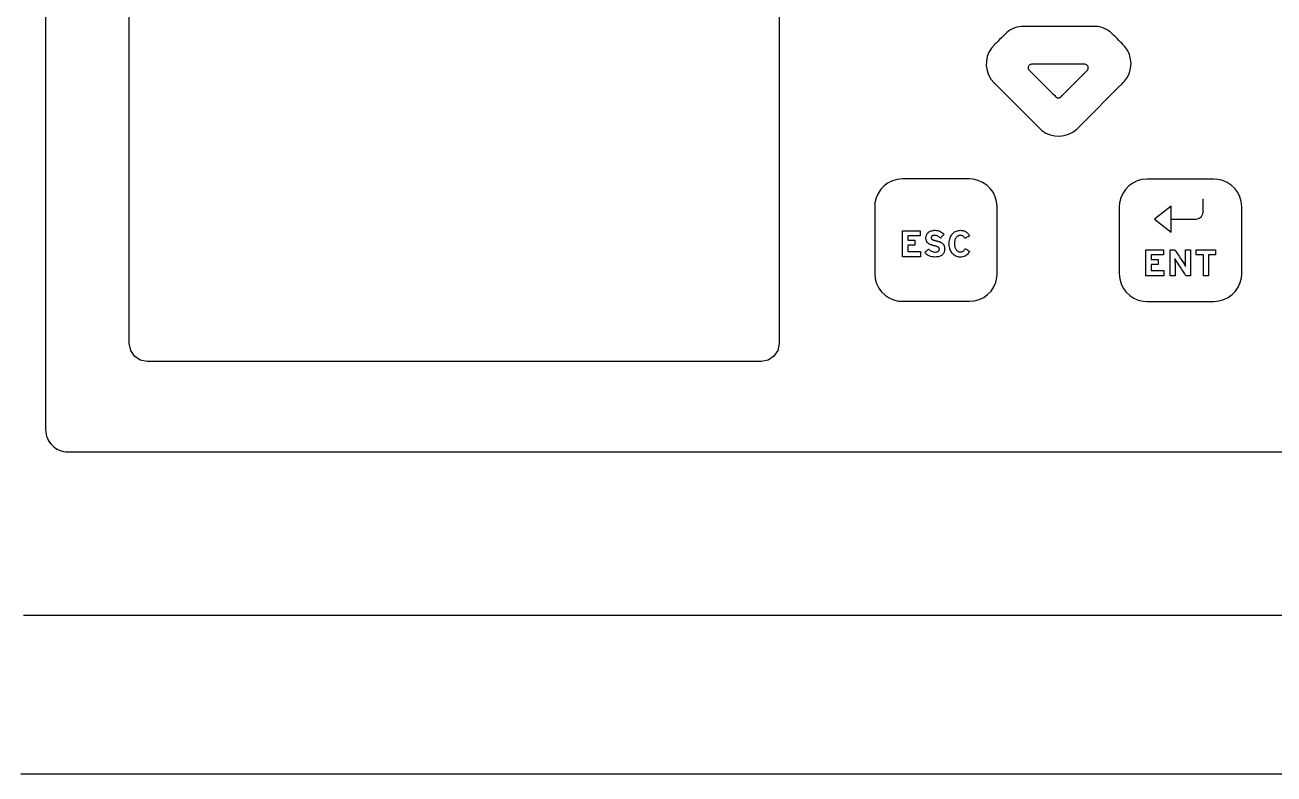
# Model space of a CAD drawing. Extents: x 1 to 47.7, y 0.2 to 33.3.
# Drawn here: x 5.86 to 11.47, y 9.35 to 12.72 of the extents above; entities that cross this region are included whole.
import ezdxf

# ---------------------------------------------------------------- set-up
doc = ezdxf.new("R2010")
doc.units = 0
doc.header["$MEASUREMENT"] = 0
for name, color, linetype in [('3_1__HORIZONTAL_RACK_MOUNT', 7, 'CONTINUOUS'), ('3_2__HORIZONTAL_PANEL_MOUN', 7, 'CONTINUOUS'), ('4_0_____DWG', 7, 'CONTINUOUS')]:
    doc.layers.add(name, color=color, linetype=linetype)

msp = doc.modelspace()

# ---------------------------------------------------------------- linework, layer by layer
at = {"layer": '3_1__HORIZONTAL_RACK_MOUNT'}
msp.add_lwpolyline([(5.8483, 10.0636), (5.9216, 10.0636), (5.9957, 10.0636), (6.0706, 10.0636), (6.1463, 10.0636), (6.2228, 10.0636), (6.3001, 10.0636), (6.3781, 10.0636), (6.457, 10.0636), (6.5365, 10.0636), (6.6168, 10.0636), (6.6978, 10.0636), (6.7795, 10.0636), (6.8619, 10.0636), (6.945, 10.0636), (7.0288, 10.0636), (7.1132, 10.0636), (7.1982, 10.0636), (7.2839, 10.0636), (7.3702, 10.0636), (7.4571, 10.0636), (7.5446, 10.0636), (7.6327, 10.0636), (7.7214, 10.0636), (7.8106, 10.0636), (7.9907, 10.0636), (8.1728, 10.0636), (8.3569, 10.0636), (8.5429, 10.0636), (8.7307, 10.0636), (8.9202, 10.0636), (9.1113, 10.0636), (9.3038, 10.0636), (9.4977, 10.0636), (9.693, 10.0636), (9.8894, 10.0636), (10.0869, 10.0636), (10.2854, 10.0636), (10.4847, 10.0636), (10.6849, 10.0636), (10.8858, 10.0636), (11.2892, 10.0636), (11.6942, 10.0636)], dxfattribs=at)
at = {"layer": '3_2__HORIZONTAL_PANEL_MOUN'}
msp.add_lwpolyline([(11.6431, 9.35), (11.1871, 9.35), (10.9597, 9.35), (10.7329, 9.35), (10.5068, 9.35), (10.2814, 9.35), (10.0569, 9.35), (9.8334, 9.35), (9.6111, 9.35), (9.39, 9.35), (9.1702, 9.35), (8.9518, 9.35), (8.735, 9.35), (8.5199, 9.35), (8.3066, 9.35), (8.2006, 9.35), (8.0952, 9.35), (7.9902, 9.35), (7.8858, 9.35), (7.7818, 9.35), (7.6785, 9.35), (7.5756, 9.35), (7.4734, 9.35), (7.3717, 9.35), (7.2707, 9.35), (7.1702, 9.35), (7.0704, 9.35), (6.9712, 9.35), (6.8727, 9.35), (6.7749, 9.35), (6.6777, 9.35), (6.5812, 9.35), (6.4855, 9.35), (6.3904, 9.35), (6.2961, 9.35), (6.2026, 9.35), (6.1098, 9.35), (6.0178, 9.35), (5.9266, 9.35), (5.8362, 9.35)], dxfattribs=at)
at = {"layer": '4_0_____DWG'}
for points in [[(9.2442, 12.9224), (9.2442, 12.665), (9.2442, 12.4076), (9.2442, 12.1583), (9.2442, 12.0392), (9.2442, 11.9252), (9.2442, 11.8172), (9.2442, 11.7163), (9.2442, 11.6235), (9.2442, 11.5397), (9.2442, 11.4661), (9.2442, 11.4036), (9.2442, 11.3533), (9.2442, 11.3329), (9.2442, 11.316), (9.2442, 11.3027), (9.2442, 11.293), (9.2442, 11.287), (9.2442, 11.285), (9.2442, 11.285), (9.2379, 11.2539), (9.2207, 11.2285), (9.1953, 11.2113), (9.1642, 11.205), (9.1622, 11.205), (9.1562, 11.205), (9.1465, 11.205), (9.1332, 11.205), (9.1163, 11.205), (9.0959, 11.205), (9.0456, 11.205), (8.9831, 11.205), (8.9095, 11.205), (8.8257, 11.205), (8.7329, 11.205), (8.632, 11.205), (8.524, 11.205), (8.41, 11.205), (8.2909, 11.205), (8.0416, 11.205), (7.7842, 11.205), (7.5268, 11.205), (7.2775, 11.205), (7.1584, 11.205), (7.0444, 11.205), (6.9364, 11.205), (6.8355, 11.205), (6.7427, 11.205), (6.659, 11.205), (6.5853, 11.205), (6.5228, 11.205), (6.4725, 11.205), (6.4522, 11.205), (6.4353, 11.205), (6.4219, 11.205), (6.4122, 11.205), (6.4063, 11.205), (6.4043, 11.205), (6.3731, 11.2113), (6.3477, 11.2285), (6.3305, 11.2539), (6.3243, 11.285), (6.3243, 11.287), (6.3243, 11.293), (6.3243, 11.3027), (6.3243, 11.316), (6.3243, 11.3329), (6.3243, 11.3533), (6.3243, 11.4036), (6.3243, 11.4661), (6.3243, 11.5397), (6.3243, 11.6235), (6.3243, 11.7163), (6.3243, 11.8172), (6.3243, 11.9252), (6.3243, 12.0392), (6.3243, 12.1583), (6.3243, 12.4076), (6.3243, 12.665), (6.3243, 12.9224)], [(5.948, 12.7988), (5.948, 12.6361), (5.948, 12.4734), (5.948, 12.312), (5.948, 12.2322), (5.948, 12.1531), (5.948, 12.075), (5.948, 11.9981), (5.948, 11.9224), (5.948, 11.8481), (5.948, 11.7754), (5.948, 11.7045), (5.948, 11.6355), (5.948, 11.5686), (5.948, 11.5038), (5.948, 11.4415), (5.948, 11.3817), (5.948, 11.3246), (5.948, 11.2704), (5.948, 11.2444), (5.948, 11.2192), (5.948, 11.1948), (5.948, 11.1712), (5.948, 11.1484), (5.948, 11.1265), (5.948, 11.1055), (5.948, 11.0854), (5.948, 11.0661), (5.948, 11.0478), (5.948, 11.0305), (5.948, 11.0141), (5.948, 10.9988), (5.948, 10.9844), (5.948, 10.9711), (5.948, 10.9588), (5.948, 10.9476), (5.948, 10.9375), (5.948, 10.9286), (5.948, 10.9207), (5.948, 10.914), (5.948, 10.9085), (5.948, 10.9042), (5.948, 10.901), (5.948, 10.8992), (5.948, 10.8985), (5.9486, 10.8883), (5.9501, 10.8784), (5.9526, 10.8688), (5.9559, 10.8596), (5.9601, 10.8509), (5.9652, 10.8426), (5.9709, 10.8349), (5.9774, 10.8278), (5.9845, 10.8214), (5.9922, 10.8156), (6.0004, 10.8106), (6.0092, 10.8064), (6.0184, 10.803), (6.0279, 10.8005), (6.0378, 10.799), (6.0481, 10.7985), (6.0486, 10.7985), (6.0503, 10.7985), (6.0531, 10.7985), (6.0569, 10.7985), (6.0619, 10.7985), (6.0679, 10.7985), (6.075, 10.7985), (6.0831, 10.7985), (6.0923, 10.7985), (6.1026, 10.7985), (6.1139, 10.7985), (6.1262, 10.7985), (6.1395, 10.7985), (6.1538, 10.7985), (6.1691, 10.7985), (6.1854, 10.7985), (6.2027, 10.7985), (6.2209, 10.7985), (6.2402, 10.7985), (6.2603, 10.7985), (6.2814, 10.7985), (6.3035, 10.7985), (6.3265, 10.7985), (6.3504, 10.7985), (6.3752, 10.7985), (6.4009, 10.7985), (6.4275, 10.7985), (6.455, 10.7985), (6.4833, 10.7985), (6.5126, 10.7985), (6.5426, 10.7985), (6.5736, 10.7985), (6.6053, 10.7985), (6.6379, 10.7985), (6.6714, 10.7985), (6.7056, 10.7985), (6.7406, 10.7985), (6.7765, 10.7985), (6.8131, 10.7985), (6.8505, 10.7985), (6.9276, 10.7985), (7.0077, 10.7985), (7.0908, 10.7985), (7.1767, 10.7985), (7.2654, 10.7985), (7.3569, 10.7985), (7.451, 10.7985), (7.5477, 10.7985), (7.6469, 10.7985), (7.7486, 10.7985), (7.8526, 10.7985), (7.959, 10.7985), (8.0676, 10.7985), (8.1784, 10.7985), (8.2912, 10.7985), (8.4061, 10.7985), (8.523, 10.7985), (8.6417, 10.7985), (8.7623, 10.7985), (8.8846, 10.7985), (9.0086, 10.7985), (9.1342, 10.7985), (9.2614, 10.7985), (9.39, 10.7985), (9.52, 10.7985), (9.6513, 10.7985), (9.7839, 10.7985), (9.9177, 10.7985), (10.0526, 10.7985), (10.1886, 10.7985), (10.3255, 10.7985), (10.4634, 10.7985), (10.6021, 10.7985), (10.7415, 10.7985), (11.0225, 10.7985), (11.3057, 10.7985), (11.5905, 10.7985)], [(10.9315, 11.8444), (11.0066, 11.7863), (11.0066, 11.8444), (11.0066, 11.9024), (10.9315, 11.8444)], [(11.0066, 11.8444), (11.0117, 11.8444), (11.025, 11.8444), (11.0437, 11.8444), (11.0647, 11.8444), (11.0853, 11.8444), (11.1025, 11.8444), (11.1134, 11.8444), (11.1182, 11.8445), (11.1251, 11.8457), (11.1315, 11.8483), (11.1372, 11.852), (11.142, 11.8569), (11.1458, 11.8625), (11.1484, 11.869), (11.1496, 11.8759), (11.1497, 11.8796), (11.1497, 11.8854), (11.1497, 11.8945), (11.1497, 11.9055), (11.1497, 11.9167), (11.1497, 11.9266), (11.1497, 11.9337), (11.1497, 11.9364)], [(9.7995, 11.6759), (9.7995, 11.7925), (9.878, 11.7925), (9.878, 11.7697), (9.8221, 11.7697), (9.8221, 11.7495), (9.8546, 11.7495), (9.8546, 11.7269), (9.8221, 11.7269), (9.8221, 11.6986), (9.8804, 11.6986), (9.8804, 11.6759), (9.7995, 11.6759)], [(10.893, 11.5902), (10.893, 11.7068), (10.9716, 11.7068), (10.9716, 11.6841), (10.9156, 11.6841), (10.9156, 11.6639), (10.9481, 11.6639), (10.9481, 11.6412), (10.9156, 11.6412), (10.9156, 11.613), (10.9739, 11.613), (10.9739, 11.5902), (10.893, 11.5902)], [(11.1737, 11.6839), (11.1737, 11.5902), (11.1511, 11.5902), (11.1511, 11.6839), (11.1186, 11.6839), (11.1186, 11.7068), (11.2061, 11.7068), (11.2061, 11.6839), (11.1737, 11.6839)]]:
    msp.add_lwpolyline(points, dxfattribs=at)
for points in [[(10.5849, 12.252), (10.5923, 12.2594), (10.6119, 12.2792), (10.6403, 12.3076), (10.6737, 12.3412), (10.7086, 12.3762), (10.7413, 12.409), (10.7682, 12.4361), (10.7857, 12.4536), (10.7905, 12.4584), (10.7905, 12.4584), (10.7905, 12.4584), (10.7905, 12.4584), (10.7905, 12.4584), (10.7905, 12.4584), (10.7905, 12.4584), (10.7905, 12.4584), (10.7905, 12.4584), (10.7967, 12.465), (10.8095, 12.4829), (10.8186, 12.5023), (10.8241, 12.5227), (10.8259, 12.5436), (10.8241, 12.5645), (10.8186, 12.585), (10.8095, 12.6044), (10.7967, 12.6222), (10.7905, 12.6288), (10.7905, 12.6288), (10.7905, 12.6288), (10.7905, 12.6288), (10.7905, 12.6288), (10.7905, 12.6288), (10.7905, 12.6288), (10.7905, 12.6288), (10.7905, 12.6288), (10.7894, 12.63), (10.7853, 12.634), (10.779, 12.6403), (10.7714, 12.648), (10.7632, 12.6561), (10.7554, 12.6639), (10.7488, 12.6705), (10.7442, 12.6751), (10.7425, 12.6768), (10.7425, 12.6768), (10.7425, 12.6768), (10.7425, 12.6768), (10.7425, 12.6768), (10.7425, 12.6768), (10.7425, 12.6768), (10.7425, 12.6768), (10.7425, 12.6768), (10.741, 12.6783), (10.7329, 12.6854), (10.7243, 12.6918), (10.7152, 12.6973), (10.7057, 12.7019), (10.6957, 12.7057), (10.6855, 12.7085), (10.675, 12.7104), (10.6642, 12.7112), (10.6577, 12.7112), (10.6577, 12.7112), (10.6577, 12.7112), (10.6577, 12.7112), (10.6577, 12.7112), (10.6577, 12.7112), (10.6577, 12.7112), (10.6577, 12.7112), (10.6577, 12.7112), (10.6535, 12.7112), (10.6304, 12.7112), (10.5919, 12.7112), (10.5435, 12.7112), (10.4906, 12.7112), (10.4389, 12.7112), (10.3938, 12.7112), (10.3608, 12.7112), (10.3454, 12.7112), (10.3449, 12.7112), (10.3449, 12.7112), (10.3449, 12.7112), (10.3449, 12.7112), (10.3449, 12.7112), (10.3449, 12.7112), (10.3449, 12.7112), (10.3449, 12.7112), (10.3449, 12.7112), (10.3341, 12.711), (10.3234, 12.7097), (10.313, 12.7075), (10.3029, 12.7043), (10.2931, 12.7002), (10.2837, 12.6952), (10.2748, 12.6893), (10.2664, 12.6827), (10.2601, 12.6768), (10.2601, 12.6768), (10.2601, 12.6768), (10.2601, 12.6768), (10.2601, 12.6768), (10.2601, 12.6768), (10.2601, 12.6768), (10.2601, 12.6768), (10.2601, 12.6768), (10.2598, 12.6765), (10.2567, 12.6735), (10.251, 12.6678), (10.2436, 12.6603), (10.2353, 12.652), (10.227, 12.6437), (10.2196, 12.6363), (10.2139, 12.6306), (10.2108, 12.6275), (10.2105, 12.6272), (10.2105, 12.6272), (10.2105, 12.6272), (10.2105, 12.6272), (10.2105, 12.6272), (10.2105, 12.6272), (10.2105, 12.6272), (10.2105, 12.6272), (10.2105, 12.6272), (10.1988, 12.6137), (10.1875, 12.5952), (10.1798, 12.5753), (10.1758, 12.5547), (10.1754, 12.5338), (10.1787, 12.5131), (10.1856, 12.4932), (10.1962, 12.4745), (10.2105, 12.4576), (10.2105, 12.4576), (10.2105, 12.4576), (10.2105, 12.4576), (10.2105, 12.4576), (10.2105, 12.4576), (10.2105, 12.4576), (10.2105, 12.4576), (10.2105, 12.4576), (10.2108, 12.4573), (10.2209, 12.4472), (10.2425, 12.4255), (10.272, 12.3959), (10.3059, 12.3618), (10.3405, 12.3271), (10.3722, 12.2953), (10.3975, 12.27), (10.4126, 12.2548), (10.4153, 12.2521), (10.4153, 12.2521), (10.4153, 12.2522), (10.4153, 12.2523), (10.4153, 12.2524), (10.4153, 12.2526), (10.4153, 12.2527), (10.4153, 12.2528), (10.4153, 12.2528), (10.4252, 12.2438), (10.4432, 12.2318), (10.4627, 12.2233), (10.4831, 12.2185), (10.504, 12.2174), (10.5248, 12.2199), (10.545, 12.226), (10.5641, 12.2357), (10.5816, 12.249), (10.5849, 12.252), (10.5849, 12.252), (10.5849, 12.252), (10.5849, 12.252), (10.5849, 12.252), (10.5849, 12.252), (10.5849, 12.252), (10.5849, 12.252)], [(10.6338, 12.5248), (10.6335, 12.5278), (10.6327, 12.5306), (10.6314, 12.5332), (10.6298, 12.5354), (10.6277, 12.5374), (10.6253, 12.5389), (10.6227, 12.5401), (10.6199, 12.5407), (10.6178, 12.5408), (10.6177, 12.5408), (10.6177, 12.5408), (10.6176, 12.5408), (10.6176, 12.5408), (10.6175, 12.5408), (10.6175, 12.5408), (10.6174, 12.5407), (10.6174, 12.5407), (10.614, 12.5407), (10.5958, 12.5407), (10.5658, 12.5407), (10.5283, 12.5407), (10.4877, 12.5407), (10.4482, 12.5407), (10.4142, 12.5407), (10.39, 12.5407), (10.3801, 12.5407), (10.38, 12.5407), (10.3799, 12.5408), (10.3799, 12.5408), (10.3798, 12.5408), (10.3798, 12.5408), (10.3797, 12.5408), (10.3797, 12.5408), (10.3796, 12.5408), (10.3789, 12.5408), (10.376, 12.5404), (10.3732, 12.5395), (10.3707, 12.5381), (10.3685, 12.5364), (10.3667, 12.5342), (10.3652, 12.5318), (10.3642, 12.5291), (10.3637, 12.5262), (10.3636, 12.5238), (10.3639, 12.5219), (10.3643, 12.5201), (10.365, 12.5184), (10.3659, 12.5168), (10.3669, 12.5154), (10.3681, 12.514), (10.3695, 12.5128), (10.3709, 12.5117), (10.3742, 12.5085), (10.3845, 12.4983), (10.4, 12.4827), (10.4186, 12.4641), (10.4383, 12.4444), (10.457, 12.4258), (10.4725, 12.4102), (10.4827, 12.4), (10.4859, 12.3967), (10.487, 12.3952), (10.4882, 12.3939), (10.4896, 12.3927), (10.4911, 12.3917), (10.4926, 12.3908), (10.4943, 12.3901), (10.4961, 12.3897), (10.498, 12.3894), (10.4998, 12.3894), (10.5015, 12.3896), (10.5031, 12.3899), (10.5046, 12.3904), (10.506, 12.3911), (10.5074, 12.3919), (10.5087, 12.3928), (10.5098, 12.3939), (10.5109, 12.395), (10.5112, 12.3953), (10.5112, 12.3953), (10.5112, 12.3952), (10.5113, 12.3952), (10.5113, 12.3952), (10.5113, 12.3951), (10.5114, 12.3951), (10.5114, 12.3951), (10.5114, 12.3951), (10.5164, 12.4001), (10.5284, 12.4122), (10.5453, 12.4292), (10.565, 12.4489), (10.5852, 12.4692), (10.6039, 12.488), (10.6188, 12.503), (10.6279, 12.5121), (10.6295, 12.5138), (10.6295, 12.5138), (10.6295, 12.5138), (10.6295, 12.5138), (10.6295, 12.5138), (10.6294, 12.5139), (10.6294, 12.5139), (10.6294, 12.5139), (10.6294, 12.5139), (10.63, 12.5146), (10.6308, 12.5157), (10.6316, 12.5168), (10.6322, 12.518), (10.6328, 12.5193), (10.6332, 12.5206), (10.6335, 12.522), (10.6337, 12.5234)], [(10.0993, 11.4751), (10.1223, 11.4772), (10.144, 11.4833), (10.1638, 11.493), (10.1815, 11.5058), (10.1966, 11.5215), (10.2087, 11.5397), (10.2176, 11.5599), (10.2227, 11.5819), (10.2239, 11.5992), (10.2239, 11.5992), (10.2239, 11.5992), (10.2239, 11.5992), (10.2239, 11.5992), (10.2239, 11.5992), (10.2239, 11.5992), (10.2239, 11.5992), (10.2239, 11.5992), (10.2239, 11.602), (10.2239, 11.6228), (10.2239, 11.659), (10.2239, 11.7055), (10.2239, 11.7566), (10.2239, 11.8071), (10.2239, 11.8514), (10.2239, 11.8843), (10.2239, 11.9003), (10.2239, 11.9011), (10.2239, 11.9011), (10.2239, 11.9011), (10.2239, 11.9011), (10.2239, 11.9011), (10.2239, 11.9011), (10.2239, 11.9011), (10.2239, 11.9011), (10.2239, 11.9011), (10.2218, 11.924), (10.2157, 11.9456), (10.206, 11.9653), (10.1931, 11.9829), (10.1773, 11.9979), (10.159, 12.01), (10.1387, 12.0188), (10.1167, 12.0239), (10.0993, 12.0251), (10.0993, 12.0251), (10.0993, 12.0251), (10.0993, 12.0251), (10.0993, 12.0251), (10.0993, 12.0251), (10.0993, 12.0251), (10.0993, 12.0251), (10.0993, 12.0251), (10.0964, 12.0251), (10.0758, 12.0251), (10.0397, 12.0251), (9.9934, 12.0251), (9.9425, 12.0251), (9.8922, 12.0251), (9.848, 12.0251), (9.8152, 12.0251), (9.7993, 12.0251), (9.7985, 12.0251), (9.7985, 12.0251), (9.7985, 12.0251), (9.7985, 12.0251), (9.7985, 12.0251), (9.7985, 12.0251), (9.7985, 12.0251), (9.7985, 12.0251), (9.7985, 12.0251), (9.7755, 12.023), (9.7538, 12.0169), (9.734, 12.0073), (9.7163, 11.9944), (9.7012, 11.9787), (9.6891, 11.9606), (9.6803, 11.9403), (9.6751, 11.9184), (9.6739, 11.9011), (9.6739, 11.9011), (9.6739, 11.9011), (9.6739, 11.9011), (9.6739, 11.9011), (9.6739, 11.9011), (9.6739, 11.9011), (9.6739, 11.9011), (9.6739, 11.9011), (9.6739, 11.8982), (9.6739, 11.8775), (9.6739, 11.8412), (9.6739, 11.7948), (9.6739, 11.7437), (9.6739, 11.6932), (9.6739, 11.6488), (9.6739, 11.6159), (9.6739, 11.5999), (9.6739, 11.5992), (9.6739, 11.5992), (9.6739, 11.5992), (9.6739, 11.5992), (9.6739, 11.5992), (9.6739, 11.5992), (9.6739, 11.5992), (9.6739, 11.5992), (9.6739, 11.5992), (9.676, 11.5762), (9.6821, 11.5547), (9.6918, 11.535), (9.7048, 11.5174), (9.7205, 11.5023), (9.7388, 11.4902), (9.7591, 11.4814), (9.7811, 11.4763), (9.7985, 11.4751), (9.7985, 11.4751), (9.7985, 11.4751), (9.7985, 11.4751), (9.7985, 11.4751), (9.7985, 11.4751), (9.7985, 11.4751), (9.7985, 11.4751), (9.7985, 11.4751), (9.8014, 11.4751), (9.822, 11.4751), (9.8582, 11.4751), (9.9044, 11.4751), (9.9554, 11.4751), (10.0056, 11.4751), (10.0499, 11.4751), (10.0826, 11.4751), (10.0986, 11.4751), (10.0993, 11.4751), (10.0993, 11.4751), (10.0993, 11.4751), (10.0993, 11.4751), (10.0993, 11.4751), (10.0993, 11.4751), (10.0993, 11.4751), (10.0993, 11.4751)], [(11.1985, 11.4745), (11.2215, 11.4766), (11.2432, 11.4827), (11.263, 11.4924), (11.2807, 11.5053), (11.2958, 11.521), (11.3079, 11.5391), (11.3168, 11.5594), (11.3219, 11.5813), (11.3231, 11.5986), (11.3231, 11.5986), (11.3231, 11.5986), (11.3231, 11.5986), (11.3231, 11.5986), (11.3231, 11.5986), (11.3231, 11.5986), (11.3231, 11.5986), (11.3231, 11.5986), (11.3231, 11.6015), (11.3231, 11.6222), (11.3231, 11.6585), (11.3231, 11.7049), (11.3231, 11.756), (11.3231, 11.8065), (11.3231, 11.8509), (11.3231, 11.8838), (11.3231, 11.8997), (11.3231, 11.9005), (11.3231, 11.9005), (11.3231, 11.9005), (11.3231, 11.9005), (11.3231, 11.9005), (11.3231, 11.9005), (11.3231, 11.9005), (11.3231, 11.9005), (11.3231, 11.9005), (11.321, 11.9234), (11.3149, 11.945), (11.3052, 11.9647), (11.2922, 11.9823), (11.2765, 11.9973), (11.2582, 12.0094), (11.2379, 12.0182), (11.2159, 12.0234), (11.1985, 12.0245), (11.1985, 12.0245), (11.1985, 12.0245), (11.1985, 12.0245), (11.1985, 12.0245), (11.1985, 12.0245), (11.1985, 12.0245), (11.1985, 12.0245), (11.1985, 12.0245), (11.1956, 12.0245), (11.175, 12.0245), (11.1388, 12.0245), (11.0926, 12.0245), (11.0416, 12.0245), (10.9914, 12.0245), (10.9471, 12.0245), (10.9144, 12.0245), (10.8984, 12.0245), (10.8977, 12.0245), (10.8977, 12.0245), (10.8977, 12.0245), (10.8977, 12.0245), (10.8977, 12.0245), (10.8977, 12.0245), (10.8977, 12.0245), (10.8977, 12.0245), (10.8977, 12.0245), (10.8746, 12.0224), (10.853, 12.0164), (10.8332, 12.0067), (10.8155, 11.9938), (10.8004, 11.9781), (10.7883, 11.96), (10.7794, 11.9397), (10.7743, 11.9178), (10.7731, 11.9005), (10.7731, 11.9005), (10.7731, 11.9005), (10.7731, 11.9005), (10.7731, 11.9005), (10.7731, 11.9005), (10.7731, 11.9005), (10.7731, 11.9005), (10.7731, 11.9005), (10.7731, 11.8976), (10.7731, 11.8769), (10.7731, 11.8406), (10.7731, 11.7942), (10.7731, 11.7431), (10.7731, 11.6926), (10.7731, 11.6482), (10.7731, 11.6153), (10.7731, 11.5993), (10.7731, 11.5986), (10.7731, 11.5986), (10.7731, 11.5986), (10.7731, 11.5986), (10.7731, 11.5986), (10.7731, 11.5986), (10.7731, 11.5986), (10.7731, 11.5986), (10.7731, 11.5986), (10.7752, 11.5757), (10.7813, 11.5541), (10.791, 11.5344), (10.8039, 11.5168), (10.8197, 11.5018), (10.838, 11.4897), (10.8583, 11.4809), (10.8803, 11.4757), (10.8977, 11.4745), (10.8977, 11.4745), (10.8977, 11.4745), (10.8977, 11.4745), (10.8977, 11.4745), (10.8977, 11.4745), (10.8977, 11.4745), (10.8977, 11.4745), (10.8977, 11.4745), (10.9005, 11.4745), (10.9212, 11.4745), (10.9573, 11.4745), (11.0036, 11.4745), (11.0545, 11.4745), (11.1048, 11.4745), (11.149, 11.4745), (11.1818, 11.4745), (11.1977, 11.4745), (11.1985, 11.4745), (11.1985, 11.4745), (11.1985, 11.4745), (11.1985, 11.4745), (11.1985, 11.4745), (11.1985, 11.4745), (11.1985, 11.4745), (11.1985, 11.4745)], [(9.9881, 11.7111), (9.9876, 11.7034), (9.986, 11.6966), (9.9832, 11.6907), (9.9792, 11.6856), (9.9741, 11.6815), (9.9678, 11.6783), (9.9604, 11.6759), (9.9518, 11.6745), (9.9426, 11.674), (9.9361, 11.6745), (9.9301, 11.6755), (9.9244, 11.677), (9.9191, 11.679), (9.9143, 11.6815), (9.9098, 11.6845), (9.9057, 11.6881), (9.902, 11.6921), (9.8998, 11.6952), (9.9007, 11.6961), (9.9025, 11.6977), (9.9049, 11.6999), (9.9076, 11.7024), (9.9104, 11.7049), (9.9129, 11.7072), (9.9148, 11.709), (9.9159, 11.71), (9.9174, 11.7087), (9.9203, 11.7059), (9.9233, 11.7036), (9.9264, 11.7015), (9.9296, 11.6999), (9.9329, 11.6985), (9.9364, 11.6976), (9.9399, 11.697), (9.9436, 11.6968), (9.9477, 11.6968), (9.9516, 11.6972), (9.955, 11.6978), (9.9578, 11.6988), (9.9602, 11.7002), (9.9621, 11.7019), (9.9634, 11.7039), (9.9643, 11.7062), (9.9647, 11.7089), (9.9647, 11.71), (9.9646, 11.7107), (9.9646, 11.7113), (9.9645, 11.7119), (9.9644, 11.7125), (9.9643, 11.713), (9.9642, 11.7136), (9.964, 11.7141), (9.9639, 11.7146), (9.9636, 11.715), (9.9633, 11.7155), (9.9629, 11.7159), (9.9625, 11.7164), (9.9621, 11.7168), (9.9617, 11.7172), (9.9612, 11.7177), (9.9607, 11.7181), (9.96, 11.7185), (9.9587, 11.7193), (9.9571, 11.72), (9.9552, 11.7208), (9.9531, 11.7216), (9.9507, 11.7224), (9.948, 11.7231), (9.9451, 11.7239), (9.9419, 11.7247), (9.9392, 11.7253), (9.9383, 11.7256), (9.9375, 11.7258), (9.9366, 11.726), (9.9358, 11.7263), (9.935, 11.7265), (9.9342, 11.7268), (9.9334, 11.7271), (9.9326, 11.7273), (9.9318, 11.7276), (9.931, 11.7278), (9.9302, 11.728), (9.9295, 11.7283), (9.9287, 11.7286), (9.9279, 11.7288), (9.9272, 11.7291), (9.9264, 11.7294), (9.9257, 11.7297), (9.9245, 11.7302), (9.9231, 11.7308), (9.9217, 11.7314), (9.9203, 11.7321), (9.919, 11.7328), (9.9178, 11.7335), (9.9166, 11.7343), (9.9155, 11.7351), (9.9144, 11.7359), (9.9125, 11.7374), (9.9106, 11.7394), (9.9089, 11.7416), (9.9075, 11.744), (9.9063, 11.7467), (9.9054, 11.7496), (9.9047, 11.7528), (9.9043, 11.7562), (9.9041, 11.7598), (9.9043, 11.7634), (9.9047, 11.7668), (9.9055, 11.7701), (9.9065, 11.7731), (9.9079, 11.7759), (9.9096, 11.7786), (9.9115, 11.7811), (9.9138, 11.7834), (9.9163, 11.7855), (9.9189, 11.7874), (9.9217, 11.789), (9.9247, 11.7904), (9.9277, 11.7917), (9.931, 11.7926), (9.9344, 11.7934), (9.9379, 11.7939), (9.9416, 11.7943), (9.9459, 11.7943), (9.9515, 11.7939), (9.9569, 11.7931), (9.962, 11.7917), (9.9669, 11.79), (9.9714, 11.7878), (9.9757, 11.7851), (9.9798, 11.782), (9.9835, 11.7784), (9.9855, 11.7759), (9.9845, 11.7749), (9.9827, 11.7731), (9.9803, 11.7706), (9.9775, 11.7679), (9.9748, 11.7652), (9.9724, 11.7627), (9.9705, 11.7608), (9.9694, 11.7598), (9.968, 11.7611), (9.9655, 11.7635), (9.9629, 11.7655), (9.9601, 11.7673), (9.9573, 11.7688), (9.9543, 11.77), (9.9512, 11.7708), (9.948, 11.7714), (9.9447, 11.7717), (9.9423, 11.7717), (9.9404, 11.7715), (9.9387, 11.7713), (9.9371, 11.7711), (9.9357, 11.7707), (9.9344, 11.7703), (9.9333, 11.7698), (9.9322, 11.7693), (9.9313, 11.7686), (9.9305, 11.7679), (9.9298, 11.7672), (9.9292, 11.7664), (9.9287, 11.7656), (9.9283, 11.7647), (9.928, 11.7639), (9.9277, 11.763), (9.9276, 11.7621), (9.9275, 11.7612), (9.9276, 11.76), (9.9277, 11.7589), (9.928, 11.7579), (9.9285, 11.757), (9.929, 11.756), (9.9297, 11.7552), (9.9305, 11.7544), (9.9315, 11.7537), (9.9326, 11.753), (9.9338, 11.7523), (9.9353, 11.7517), (9.937, 11.751), (9.9388, 11.7503), (9.9409, 11.7496), (9.9432, 11.7489), (9.9457, 11.7482), (9.9485, 11.7476), (9.9509, 11.747), (9.9524, 11.7467), (9.954, 11.7463), (9.9556, 11.7459), (9.9571, 11.7455), (9.9587, 11.7451), (9.9602, 11.7446), (9.9618, 11.7442), (9.9633, 11.7437), (9.9648, 11.7432), (9.9663, 11.7426), (9.9677, 11.742), (9.9691, 11.7414), (9.9705, 11.7407), (9.9718, 11.7399), (9.9732, 11.7392), (9.9744, 11.7383), (9.9757, 11.7375), (9.9769, 11.7365), (9.9781, 11.7356), (9.9792, 11.7345), (9.9803, 11.7334), (9.9813, 11.7323), (9.9822, 11.7311), (9.9831, 11.7299), (9.984, 11.7286), (9.9847, 11.7272), (9.9854, 11.7258), (9.9861, 11.7242), (9.9866, 11.7226), (9.987, 11.7209), (9.9874, 11.7191), (9.9877, 11.7172), (9.9879, 11.7153), (9.988, 11.7132)], [(10.0792, 11.7586), (10.0778, 11.7613), (10.0762, 11.7637), (10.0743, 11.7657), (10.0721, 11.7675), (10.0697, 11.7689), (10.0671, 11.7699), (10.0642, 11.7707), (10.061, 11.7711), (10.0578, 11.7712), (10.055, 11.771), (10.0524, 11.7705), (10.05, 11.7697), (10.0477, 11.7687), (10.0455, 11.7674), (10.0435, 11.7658), (10.0416, 11.764), (10.0399, 11.7619), (10.0383, 11.7596), (10.0368, 11.7572), (10.0356, 11.7545), (10.0345, 11.7517), (10.0336, 11.7487), (10.0329, 11.7456), (10.0324, 11.7422), (10.0321, 11.7387), (10.032, 11.735), (10.032, 11.7313), (10.0323, 11.7278), (10.0327, 11.7245), (10.0333, 11.7213), (10.0342, 11.7183), (10.0352, 11.7154), (10.0364, 11.7126), (10.0378, 11.7101), (10.0394, 11.7076), (10.0411, 11.7054), (10.0429, 11.7034), (10.0448, 11.7017), (10.0469, 11.7002), (10.0492, 11.6991), (10.0516, 11.6982), (10.0542, 11.6975), (10.0569, 11.6972), (10.0598, 11.6971), (10.0629, 11.6974), (10.0659, 11.6981), (10.0687, 11.6992), (10.0713, 11.7007), (10.0738, 11.7026), (10.0761, 11.7048), (10.0782, 11.7075), (10.0802, 11.7106), (10.0811, 11.7118), (10.0826, 11.7109), (10.085, 11.7095), (10.0879, 11.7076), (10.0912, 11.7057), (10.0944, 11.7037), (10.0971, 11.7021), (10.0991, 11.7009), (10.0999, 11.7003), (10.0975, 11.6955), (10.0942, 11.6905), (10.0904, 11.6861), (10.0861, 11.6824), (10.0813, 11.6794), (10.076, 11.6771), (10.0702, 11.6754), (10.0639, 11.6744), (10.0574, 11.674), (10.0524, 11.6743), (10.0477, 11.6751), (10.0432, 11.6762), (10.039, 11.6778), (10.035, 11.6798), (10.0312, 11.6822), (10.0276, 11.685), (10.0243, 11.6882), (10.0212, 11.6918), (10.0184, 11.6958), (10.016, 11.7001), (10.0139, 11.7046), (10.0121, 11.7095), (10.0108, 11.7147), (10.0097, 11.7202), (10.009, 11.726), (10.0087, 11.7321), (10.0088, 11.7383), (10.0092, 11.7442), (10.0101, 11.7498), (10.0112, 11.7551), (10.0128, 11.7601), (10.0147, 11.7649), (10.0169, 11.7694), (10.0195, 11.7735), (10.0225, 11.7774), (10.0258, 11.781), (10.0292, 11.7841), (10.0329, 11.7868), (10.0369, 11.7892), (10.041, 11.791), (10.0454, 11.7925), (10.05, 11.7935), (10.0548, 11.7942), (10.0596, 11.7943), (10.0631, 11.7942), (10.0665, 11.7938), (10.0698, 11.7933), (10.0729, 11.7926), (10.0758, 11.7917), (10.0786, 11.7907), (10.0812, 11.7895), (10.0836, 11.788), (10.086, 11.7865), (10.0882, 11.7847), (10.0902, 11.7829), (10.0922, 11.7809), (10.094, 11.7789), (10.0957, 11.7767), (10.0972, 11.7743), (10.0987, 11.7719), (10.1, 11.7693), (10.0999, 11.7684), (10.0981, 11.7676), (10.0954, 11.7663), (10.092, 11.7647), (10.0884, 11.763), (10.085, 11.7613), (10.082, 11.7599), (10.08, 11.759)], [(11.0727, 11.5902), (11.0712, 11.5925), (11.0672, 11.5987), (11.0614, 11.6076), (11.0546, 11.618), (11.0475, 11.6289), (11.0409, 11.639), (11.0355, 11.6473), (11.032, 11.6526), (11.0311, 11.6541), (11.0306, 11.6549), (11.0301, 11.6557), (11.0296, 11.6565), (11.0291, 11.6573), (11.0286, 11.6581), (11.0281, 11.6589), (11.0276, 11.6598), (11.0271, 11.6606), (11.0266, 11.6614), (11.0261, 11.6622), (11.0256, 11.663), (11.0252, 11.6638), (11.0248, 11.6645), (11.0244, 11.6651), (11.024, 11.6657), (11.0237, 11.6663), (11.0234, 11.6669), (11.0233, 11.665), (11.0233, 11.6623), (11.0233, 11.6595), (11.0234, 11.6567), (11.0234, 11.6538), (11.0234, 11.6508), (11.0235, 11.6477), (11.0236, 11.6446), (11.0236, 11.6416), (11.0236, 11.6395), (11.0236, 11.6343), (11.0236, 11.627), (11.0236, 11.6185), (11.0236, 11.6098), (11.0236, 11.6017), (11.0236, 11.5951), (11.0236, 11.5911), (11.0235, 11.5902), (11.0222, 11.5902), (11.0197, 11.5902), (11.0164, 11.5902), (11.0126, 11.5902), (11.0088, 11.5902), (11.0055, 11.5902), (11.0029, 11.5902), (11.0015, 11.5902), (11.0013, 11.5918), (11.0013, 11.6005), (11.0013, 11.6151), (11.0013, 11.6333), (11.0013, 11.6532), (11.0013, 11.6726), (11.0013, 11.6894), (11.0013, 11.7015), (11.0013, 11.7068), (11.0019, 11.7068), (11.0039, 11.7068), (11.0068, 11.7068), (11.0103, 11.7068), (11.014, 11.7068), (11.0176, 11.7068), (11.0205, 11.7068), (11.0224, 11.7068), (11.0231, 11.7068), (11.0249, 11.704), (11.029, 11.6976), (11.0348, 11.6887), (11.0415, 11.6785), (11.0483, 11.668), (11.0546, 11.6583), (11.0596, 11.6506), (11.0626, 11.646), (11.0636, 11.6445), (11.0646, 11.6428), (11.0657, 11.6412), (11.0667, 11.6396), (11.0676, 11.6381), (11.0685, 11.6366), (11.0693, 11.6352), (11.0701, 11.6338), (11.0708, 11.6324), (11.071, 11.6337), (11.0709, 11.6364), (11.0709, 11.6391), (11.0709, 11.6419), (11.0708, 11.6448), (11.0708, 11.6478), (11.0707, 11.6509), (11.0707, 11.654), (11.0707, 11.6573), (11.0707, 11.6591), (11.0707, 11.6637), (11.0707, 11.6705), (11.0707, 11.6785), (11.0707, 11.6869), (11.0707, 11.6949), (11.0707, 11.7014), (11.0707, 11.7057), (11.0707, 11.7068), (11.0718, 11.7068), (11.0742, 11.7068), (11.0775, 11.7068), (11.0812, 11.7068), (11.085, 11.7068), (11.0884, 11.7068), (11.0911, 11.7068), (11.0927, 11.7068), (11.093, 11.7059), (11.093, 11.6981), (11.093, 11.6842), (11.093, 11.6663), (11.093, 11.6465), (11.093, 11.627), (11.093, 11.6097), (11.093, 11.5969), (11.093, 11.5905), (11.0926, 11.5902), (11.0909, 11.5902), (11.0883, 11.5902), (11.085, 11.5902), (11.0816, 11.5902), (11.0782, 11.5902), (11.0754, 11.5902), (11.0735, 11.5902)]]:
    msp.add_lwpolyline(points, close=True, dxfattribs=at)

doc.saveas('drawing.dxf')
